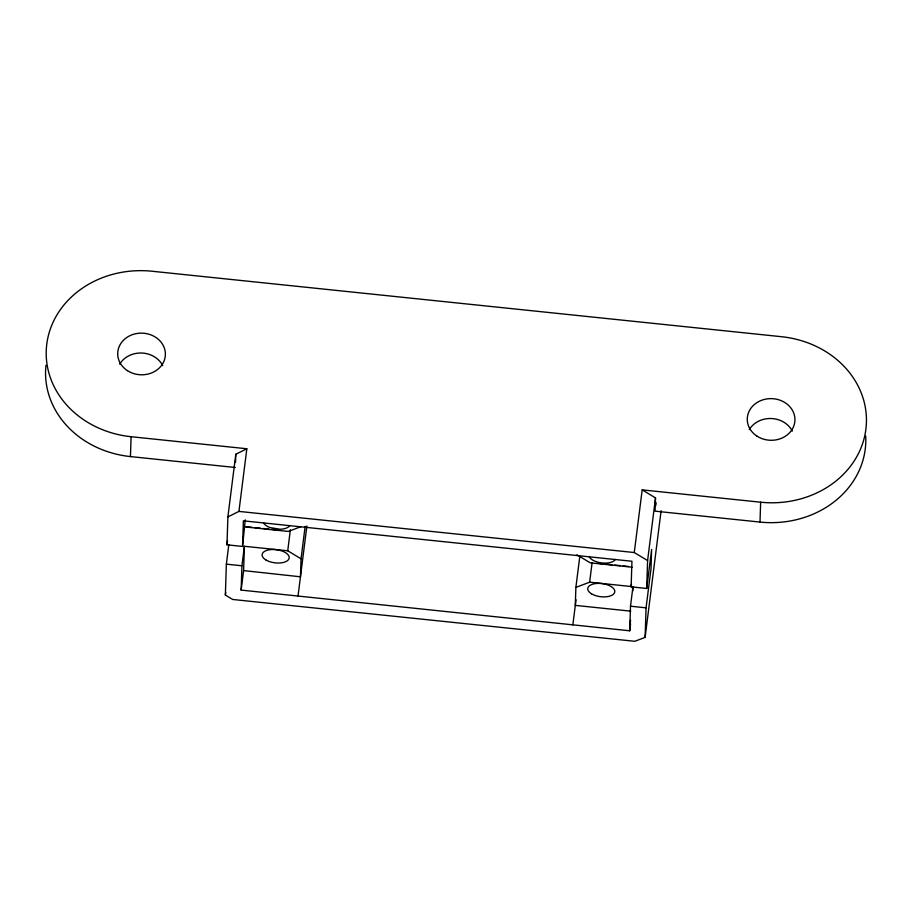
<?xml version="1.0" encoding="UTF-8"?>
<svg xmlns="http://www.w3.org/2000/svg" width="912" height="912" viewBox="0 0 912 912"><rect width="100%" height="100%" fill="white"/><g stroke="black" fill="none" stroke-linecap="round" stroke-linejoin="round"><path stroke-width="1.37" d="M235.376 467.503L130.45 456.581L131.089 436.711A95.361 83.311 1.8 0 1 46.774 344.109A95.361 83.311 1.8 0 1 151.996 271.229L781.55 336.71A95.361 83.311 1.8 0 1 865.876 429.313A95.361 83.311 1.8 0 1 760.642 502.204L642.185 489.881L634.262 552.535L647.588 560.561L646.688 588.468L631.127 586.849L631.948 561.256L243.379 520.843L242.558 546.436L226.985 544.817L227.886 516.899L235.798 454.256L246.844 448.761L238.933 511.404L227.886 516.899M661.12 510.64L645.115 637.385L634.798 641.296L232.697 599.469L225.367 595.057L226.358 564.163L228.821 544.658M235.547 462.202L235.798 454.256M630.58 623.831L629.702 630.796L241.144 590.098L241.931 565.782L244.393 546.277L287.725 550.78L301.04 558.817L300.458 576.794L243.607 570.593L244.393 546.277M242.558 546.436L245.248 519.817M579.804 556.377L575.882 587.408L575.301 605.386L630.785 611.154M629.702 630.796L630.5 606.206L632.962 586.701L632.825 590.908M645.115 637.385L646.061 607.825L650.997 568.814L651.624 549.469L646.688 588.468M642.185 489.881L655.511 497.906L655.078 511.153L760.004 522.074A95.361 83.311 1.8 0 0 865.705 436.118M760.004 522.074L760.642 502.204M226.985 544.817L227.51 540.634M225.367 595.057L225.72 592.241M241.144 590.098L243.607 570.593M287.725 550.78L290.369 529.769M301.04 558.817L305.144 526.384M297.996 596.3L306.877 526.019M572.839 624.891L576.019 599.743M575.882 587.408L589.631 582.187L592.116 562.579M631.127 586.849L631.469 584.068M629.861 625.837L630.568 620.263M647.588 560.561L655.511 497.906M655.785 505.544L656.138 502.74M289.765 525.563L288.363 527.022A13.623 6.601 7.2 0 1 280.041 529.256L269.792 527.524A13.623 6.601 7.2 0 1 263.614 522.85M300.846 526.691L288.34 531.434L245.02 526.931M131.089 436.711L246.844 448.761M238.933 511.404L634.262 552.535M246.582 526.748L252.145 527.318M254.927 527.615L260.49 528.196M263.272 528.481L268.835 529.063M271.616 529.348L277.18 529.929M599.549 563.456L602.308 563.753M605.066 564.038L611.963 564.756M614.722 565.041L620.24 565.611M623.01 565.907L628.528 566.477M632.187 567.207L590.258 562.841L576.931 554.815M589.631 582.187L631.56 586.553M226.358 564.163L241.931 565.782M630.5 606.206L646.061 607.825M119.711 364.127A23.837 20.828 1.8 0 1 141.645 353.024A23.837 20.828 1.8 0 1 162.724 365.632M615.383 559.444A13.623 6.601 7.2 0 1 602.148 562.989A13.623 6.601 7.2 0 1 589.22 556.719M130.45 456.581A95.361 83.311 1.8 0 1 45.976 365.279M749.276 429.609A23.837 20.828 1.8 0 1 771.21 418.517A23.837 20.828 1.8 0 1 792.289 431.125M127.429 370.648A23.837 20.828 1.8 0 0 165.232 356.432A23.837 20.828 1.8 0 0 131.955 334.818A23.837 20.828 1.8 0 0 127.429 370.648M756.994 436.141A23.837 20.828 1.8 0 0 794.797 421.925A23.837 20.828 1.8 0 0 761.52 400.311A23.837 20.828 1.8 0 0 756.994 436.141M591.546 593.826A13.623 6.601 7.2 0 0 614.289 593.21A13.623 6.601 7.2 0 0 597.964 583.384A13.623 6.601 7.2 0 0 591.546 593.826M265.928 559.957A13.623 6.601 7.2 0 0 288.682 559.341A13.623 6.601 7.2 0 0 272.357 549.503A13.623 6.601 7.2 0 0 265.928 559.957"/></g></svg>
